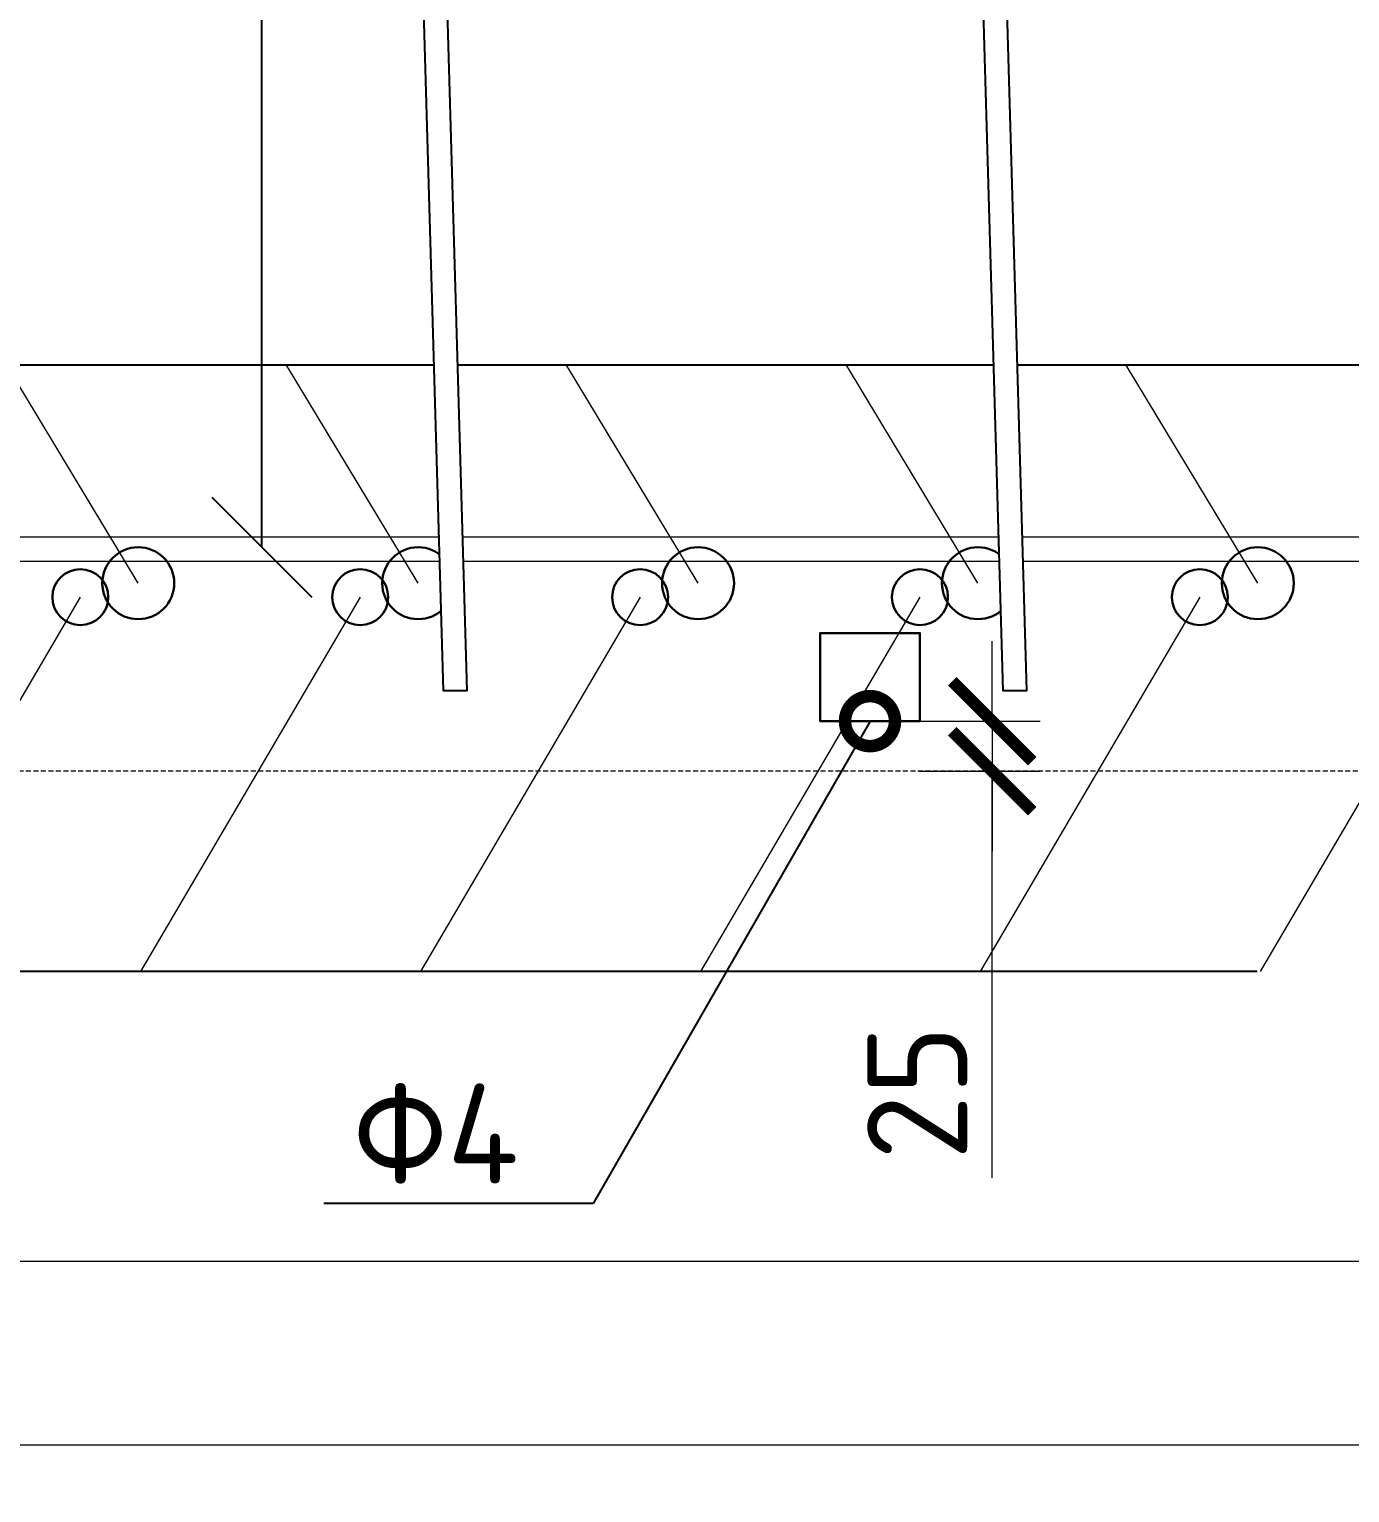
# Model space of a CAD drawing. Header units: millimetres. Extents: x -65574 to 111613, y -106550 to -50518.
# Drawn here: x 19927 to 20587, y -56955 to -56223 of the extents above; entities that cross this region are included whole.
import ezdxf
from ezdxf import colors
from ezdxf.entities.mleader import LeaderData, LeaderLine
from ezdxf.math import Vec2, Vec3

# ---------------------------------------------------------------- set-up
doc = ezdxf.new("R2010")
doc.units = ezdxf.units.MM
doc.linetypes.add('невидимая', pattern=[0.375, 0.25, -0.125])
doc.layers.get('Defpoints').update_dxf_attribs({"color": 6})
doc.styles.add('GOST-2.304_Type-B', font='GOST Common.ttf')
doc.dimstyles.new('УРСТ', dxfattribs={"dimtxt": 2.5, "dimasz": 2, "dimexe": 1.2, "dimexo": 1.5, "dimtad": 1, "dimdec": 0, "dimrnd": 1, "dimtxsty": 'GOST-2.304_Type-B', "dimblk": 'ARCHTICK', "dimcen": 2, "dimdle": 2, "dimazin": 3, "dimtfac": 1, "dimtdec": 0, "dimtmove": 1, "dimatfit": 0, "dimldrblk": 'NONE', "dimlwd": 15, "dimlwe": 15})

# ---------------------------------------------------------------- blocks, each defined once
blk = doc.blocks.new('_ArchTick')
at = {"color": 0, "linetype": 'ByBlock', "const_width": 0.15}
blk.add_lwpolyline([(-0.5, -0.5), (0.5, 0.5)], dxfattribs=at)
blk = doc.blocks.new('*D339')
at = {"color": 0, "lineweight": 15, "ltscale": 100, "transparency": 16777216}
for p, q in [((18832.15, -56536.61), (18832.15, -56862.72)), ((20652.15, -56536.61), (20652.15, -56862.72)), ((18792.15, -56838.72), (20692.15, -56838.72))]:
    blk.add_line(p, q, dxfattribs=at)
at = {"layer": 'Defpoints', "color": 0, "lineweight": -2, "ltscale": 100, "transparency": 16777216}
for p in [(18832.15, -56506.61), (20652.15, -56506.61), (20652.15, -56838.72)]:
    blk.add_point(p, dxfattribs=at)
at = {"color": 0, "lineweight": 15, "ltscale": 100, "transparency": 16777216, "xscale": 40, "yscale": 40, "zscale": 40, "rotation": 180}
blk.add_blockref('_ArchTick', (18832.15, -56838.72), dxfattribs=at)
at = {"color": 0, "lineweight": 15, "ltscale": 100, "transparency": 16777216, "xscale": 40, "yscale": 40, "zscale": 40}
blk.add_blockref('_ArchTick', (20652.15, -56838.72), dxfattribs=at)
at = {"color": 0, "lineweight": 15, "ltscale": 100, "transparency": 16777216, "insert": (19742.15, -56801.22), "char_height": 50, "attachment_point": 5, "style": 'GOST-2.304_Type-B'}
blk.add_mtext('\\A1;13х140=1820', dxfattribs=at)
blk = doc.blocks.new('_None')
blk = doc.blocks.new('_Oblique')
at = {"color": 0, "linetype": 'ByBlock', "lineweight": -2}
blk.add_line((-0.5, -0.5), (0.5, 0.5), dxfattribs=at)
blk = doc.blocks.new('*D382')
at = {"color": 0, "lineweight": 15, "transparency": 16777216}
for p, q in [((20408.29, -56568.61), (20408.29, -56528.61)), ((20372.15, -56568.61), (20432.29, -56568.61)), ((20408.29, -56568.61), (20408.29, -56593.61)), ((20408.29, -56568.61), (20408.29, -56593.61)), ((20371.7, -56593.61), (20432.29, -56593.61)), ((20408.29, -56593.61), (20408.29, -56633.61)), ((20408.29, -56796.94), (20408.29, -56593.61))]:
    blk.add_line(p, q, dxfattribs=at)
at = {"layer": 'Defpoints', "color": 0, "lineweight": -2, "transparency": 16777216}
for p in [(20372.15, -56568.61), (20371.7, -56593.61), (20408.29, -56593.61)]:
    blk.add_point(p, dxfattribs=at)
at = {"color": 0, "lineweight": 15, "transparency": 16777216, "xscale": 40, "yscale": 40, "zscale": 40}
for p, rotation in [((20408.29, -56568.61), 270), ((20408.29, -56593.61), 90)]:
    blk.add_blockref('_ArchTick', p, dxfattribs=dict(at, rotation=rotation))
at = {"color": 0, "lineweight": 15, "transparency": 16777216, "insert": (20370.79, -56754.44), "char_height": 50, "attachment_point": 5, "rotation": 90, "style": 'GOST-2.304_Type-B'}
blk.add_mtext('\\A1;25', dxfattribs=at)
blk = doc.blocks.new('*D436')
at = {"color": 0, "lineweight": 15, "transparency": 16777216}
for p, q in [((18811.15, -56623.61), (18811.15, -56954.51)), ((20711.15, -56623.61), (20711.15, -56954.51)), ((18771.15, -56930.51), (20751.15, -56930.51))]:
    blk.add_line(p, q, dxfattribs=at)
at = {"layer": 'Defpoints', "color": 0, "lineweight": -2, "transparency": 16777216}
for p in [(18811.15, -56593.61), (20711.15, -56593.61), (20711.15, -56930.51)]:
    blk.add_point(p, dxfattribs=at)
at = {"color": 0, "lineweight": 15, "transparency": 16777216, "xscale": 40, "yscale": 40, "zscale": 40, "rotation": 180}
blk.add_blockref('_ArchTick', (18811.15, -56930.51), dxfattribs=at)
at = {"color": 0, "lineweight": 15, "transparency": 16777216, "xscale": 40, "yscale": 40, "zscale": 40}
blk.add_blockref('_ArchTick', (20711.15, -56930.51), dxfattribs=at)
at = {"color": 0, "lineweight": 15, "transparency": 16777216, "insert": (19761.15, -56893.01), "char_height": 50, "attachment_point": 5, "style": 'GOST-2.304_Type-B'}
blk.add_mtext('\\A1;1900', dxfattribs=at)
blk = doc.blocks.new('*U294')
at = {"linetype": 'ByBlock', "lineweight": 15, "ltscale": 100}
blk.add_lwpolyline([(54.64, -91.6), (-55.19, 95.6)], dxfattribs=at)
blk = doc.blocks.new('*U295')
at = {"color": 0, "linetype": 'ByBlock', "lineweight": -2, "transparency": 16777216}
for p in [(1120, 0), (1260, 0), (1400, 0), (1540, 0), (1680, 0), (1820, 0)]:
    blk.add_blockref('*U294', p, dxfattribs=at)
blk = doc.blocks.new('*U292')
at = {"lineweight": 30, "ltscale": 100}
blk.add_circle((0, -4), 14, dxfattribs=at)
blk = doc.blocks.new('*U293')
at = {"color": 0, "linetype": 'ByBlock', "lineweight": -2, "transparency": 16777216}
for p in [(1120, 0), (1260, 0), (1400, 0), (1540, 0), (1680, 0)]:
    blk.add_blockref('*U292', p, dxfattribs=at)
blk = doc.blocks.new('_DotSmall')
at = {"color": 0, "linetype": 'ByBlock', "const_width": 0.5}
blk.add_lwpolyline([(-0.0625, 0, 1), (0.0625, 0, 1)], format="xyb", close=True, dxfattribs=at)
blk = doc.blocks.new('*U287')
at = {"linetype": 'ByBlock', "lineweight": 15, "ltscale": 100}
blk.add_lwpolyline([(32.9, -52), (-32.91, 57)], dxfattribs=at)
blk = doc.blocks.new('*U288')
at = {"color": 0, "linetype": 'ByBlock', "lineweight": -2, "transparency": 16777216}
for p in [(1120, 0), (1260, 0), (1400, 0), (1540, 0), (1680, 0)]:
    blk.add_blockref('*U287', p, dxfattribs=at)
blk = doc.blocks.new('*U285')
at = {"color": 7, "lineweight": 30}
blk.add_circle((0, 2), 18, dxfattribs=at)
blk = doc.blocks.new('*U286')
at = {"color": 0, "linetype": 'ByBlock', "lineweight": -2, "transparency": 16777216}
for p in [(1120, 0), (1260, 0), (1400, 0), (1540, 0), (1680, 0)]:
    blk.add_blockref('*U285', p, dxfattribs=at)

msp = doc.modelspace()

# ---------------------------------------------------------------- linework, layer by layer
at = {"linetype": 'невидимая', "lineweight": 15, "ltscale": 10}
msp.add_lwpolyline([(18811.15, -56593.61), (18811.15, -55793.61), (20711.15, -55793.61), (20711.15, -56593.61)], close=True, dxfattribs=at)
at = {"lineweight": 15}
msp.add_lwpolyline([(18811.2, -56476.61), (18811.2, -56488.61), (20711.15, -56488.61), (20711.15, -56476.61)], close=True, dxfattribs=at)
at = {"lineweight": 30, "ltscale": 100}
msp.add_lwpolyline([(20372.15, -56568.61), (20322.15, -56568.61), (20322.15, -56524.61), (20372.15, -56524.61)], close=True, dxfattribs=at)

# ---------------------------------------------------------------- block references
for name, p in [('*U288', (18828.24, -56447.61)), ('*U286', (18861.14, -56501.61)), ('*U293', (18832.15, -56502.61))]:
    msp.add_blockref(name, p)
at = {"xscale": -1, "rotation": 180}
msp.add_blockref('*U295', (18777.51, -56598.21), dxfattribs=at)

# ---------------------------------------------------------------- dimensions: what is measured, and where the dimension line sits
at = {"lineweight": 15, "ltscale": 100}
dim = msp.add_linear_dim(base=(20652.15, -56838.72), p1=(18832.15, -56506.61), p2=(20652.15, -56506.61), angle=0, text='13х140=<>', dimstyle='УРСТ', override={"dimscale": 0, "dimtxsty": 'GOST-2.304_Type-B'}, dxfattribs=at)
dim.commit()
dim.dimension.update_dxf_attribs({"geometry": '*D339', "text_midpoint": (19742.15, -56801.22)})
at = {"lineweight": 15}
dim = msp.add_linear_dim(base=(20408.29, -56593.61), p1=(20372.15, -56568.61), p2=(20371.7, -56593.61), angle=90, dimstyle='УРСТ', override={"dimscale": 0, "dimexo": 0, "dimtxsty": 'GOST-2.304_Type-B'}, dxfattribs=at)
dim.commit()
dim.dimension.update_dxf_attribs({"geometry": '*D382', "text_midpoint": (20422.15, -56754.44), "dimtype": 160})
dim = msp.add_linear_dim(base=(20711.15, -56930.51), p1=(18811.15, -56593.61), p2=(20711.15, -56593.61), angle=0, dimstyle='УРСТ', override={"dimscale": 0, "dimtxsty": 'GOST-2.304_Type-B'}, dxfattribs=at)
dim.commit()
dim.dimension.update_dxf_attribs({"geometry": '*D436', "text_midpoint": (19761.15, -56893.01)})

# ---------------------------------------------------------------- leaders
ml = msp.add_multileader_mtext('Standard', dxfattribs=at)
ml.set_content('9', color=256, style='GOST-2.304_Type-B')
ml.set_leader_properties()
ml.set_arrow_properties(name='OBLIQUE')
ml.build(insert=Vec2(0, 0))
ml.multileader.update_dxf_attribs({"text_left_attachment_type": 6, "text_right_attachment_type": 6, "dogleg_length": 2.5, "arrow_head_size": 50, "scale": 20})
ctx = ml.context
ctx.base_point, ctx.scale, ctx.char_height, ctx.arrow_head_size, ctx.plane_origin = Vec3(20059.85, -55550.65), 20, 50, 50, Vec3(20043.01, -55550.65)
ctx.left_attachment, ctx.right_attachment = 6, 6
notes = []
notes.append((ctx, [(0, (1, 1, 0), (20043.01, -55550.65), (1, 0), 16.85, [(0, [(20043.01, -56481.61)], 0, []), (1, [(20043.01, -55905.61)], 0, [])])]))
ctx.mtext.insert, ctx.mtext.flow_direction = Vec3(20061.85, -55490.65), 5
ml = msp.add_multileader_mtext('Standard', dxfattribs=at)
ml.set_content('3', color=256, style='GOST-2.304_Type-B')
ml.set_leader_properties()
ml.set_arrow_properties(name='NONE')
ml.build(insert=Vec2(0, 0))
ml.multileader.update_dxf_attribs({"text_right_attachment_type": 6, "dogleg_length": 2.5, "arrow_head_size": 50, "scale": 20})
ctx = ml.context
ctx.base_point, ctx.scale, ctx.char_height, ctx.arrow_head_size, ctx.plane_origin = Vec3(18704.35, -56355.61), 20, 50, 50, Vec3(18795.33, -56378.61)
ctx.right_attachment, ctx.text_align_type = 6, 2
notes.append((ctx, [(0, (1, 1, 0), (18795.33, -56390.61), (-1, 0), 71.98, [(0, [(20615.33, -56390.61)], 0, [])])]))
ctx.mtext.insert, ctx.mtext.alignment, ctx.mtext.flow_direction = Vec3(18721.35, -56330.61), 3, 5
at = {"lineweight": 15, "ltscale": 100}
ml = msp.add_multileader_mtext('Standard', dxfattribs=at)
ml.set_content('Ф4', color=256, style='GOST-2.304_Type-B')
ml.set_leader_properties()
ml.set_arrow_properties(name='DOTSMALL')
ml.build(insert=Vec2(0, 0))
ml.multileader.update_dxf_attribs({"text_left_attachment_type": 6, "text_right_attachment_type": 6, "dogleg_length": 1, "arrow_head_size": 50, "scale": 20})
ctx = ml.context
ctx.base_point, ctx.scale, ctx.char_height, ctx.arrow_head_size, ctx.landing_gap_size, ctx.plane_origin = Vec3(20068.61, -56809.93), 20, 50, 50, 20, Vec3(20201.02, -55910.57)
ctx.left_attachment, ctx.right_attachment = 6, 6
notes.append((ctx, [(1, (1, 1, 0), (20208.61, -56809.93), (-1, 0), 20, [(0, [(20347.15, -56568.61)], 0, [])])]))
ctx.mtext.insert, ctx.mtext.flow_direction = Vec3(20088.61, -56749.93), 5
at = {"lineweight": 15}
ml = msp.add_multileader_mtext('Standard', dxfattribs=at)
ml.set_content('4', color=256, style='GOST-2.304_Type-B')
ml.set_leader_properties()
ml.set_arrow_properties(name='NONE')
ml.build(insert=Vec2(0, 0))
ml.multileader.update_dxf_attribs({"text_right_attachment_type": 6, "dogleg_length": 2.5, "arrow_head_size": 50, "scale": 20})
ctx = ml.context
ctx.base_point, ctx.scale, ctx.char_height, ctx.arrow_head_size, ctx.plane_origin = Vec3(18641.7, -56658.81), 20, 50, 50, Vec3(18720.76, -56693.81)
ctx.right_attachment, ctx.text_align_type = 6, 2
notes.append((ctx, [(0, (1, 1, 0), (18720.76, -56693.81), (-1, 0), 50.06, [(0, [(20540.76, -56693.81)], 0, [])])]))
ctx.mtext.insert, ctx.mtext.alignment, ctx.mtext.flow_direction = Vec3(18668.7, -56633.81), 3, 5
for ctx, leaders in notes:
    for number, flags, end, landing, length, lines in leaders:
        leader = LeaderData()
        leader.index, (leader.has_last_leader_line, leader.has_dogleg_vector, leader.attachment_direction) = number, flags
        leader.last_leader_point, leader.dogleg_vector, leader.dogleg_length = Vec3(end), Vec3(landing), length
        for number, points, colour, breaks in lines:
            line = LeaderLine()
            line.index, line.vertices, line.color, line.breaks = number, Vec3.list(points), colors.encode_raw_color(colour), breaks
            leader.lines.append(line)
        ctx.leaders.append(leader)

# ---------------------------------------------------------------- next in the draw order: wipeouts: each hides what was drawn before it
at = {"color": 0}
for points in [[(20112.77, -55833.54), (20124.77, -55833.54), (20145.63, -56553.33), (20133.63, -56553.33)], [(20392.77, -55833.54), (20404.77, -55833.54), (20425.63, -56553.33), (20413.63, -56553.33)]]:
    msp.add_wipeout(points, dxfattribs=at)

# ---------------------------------------------------------------- next in the draw order: linework, layer by layer
at = {"color": 0, "lineweight": -2}
for points in [[(20112.77, -55833.54), (20133.63, -56553.33), (20145.63, -56553.33), (20124.77, -55833.54)], [(20392.77, -55833.54), (20413.63, -56553.33), (20425.63, -56553.33), (20404.77, -55833.54)]]:
    msp.add_lwpolyline(points, close=True, dxfattribs=at)

doc.saveas('drawing.dxf')
